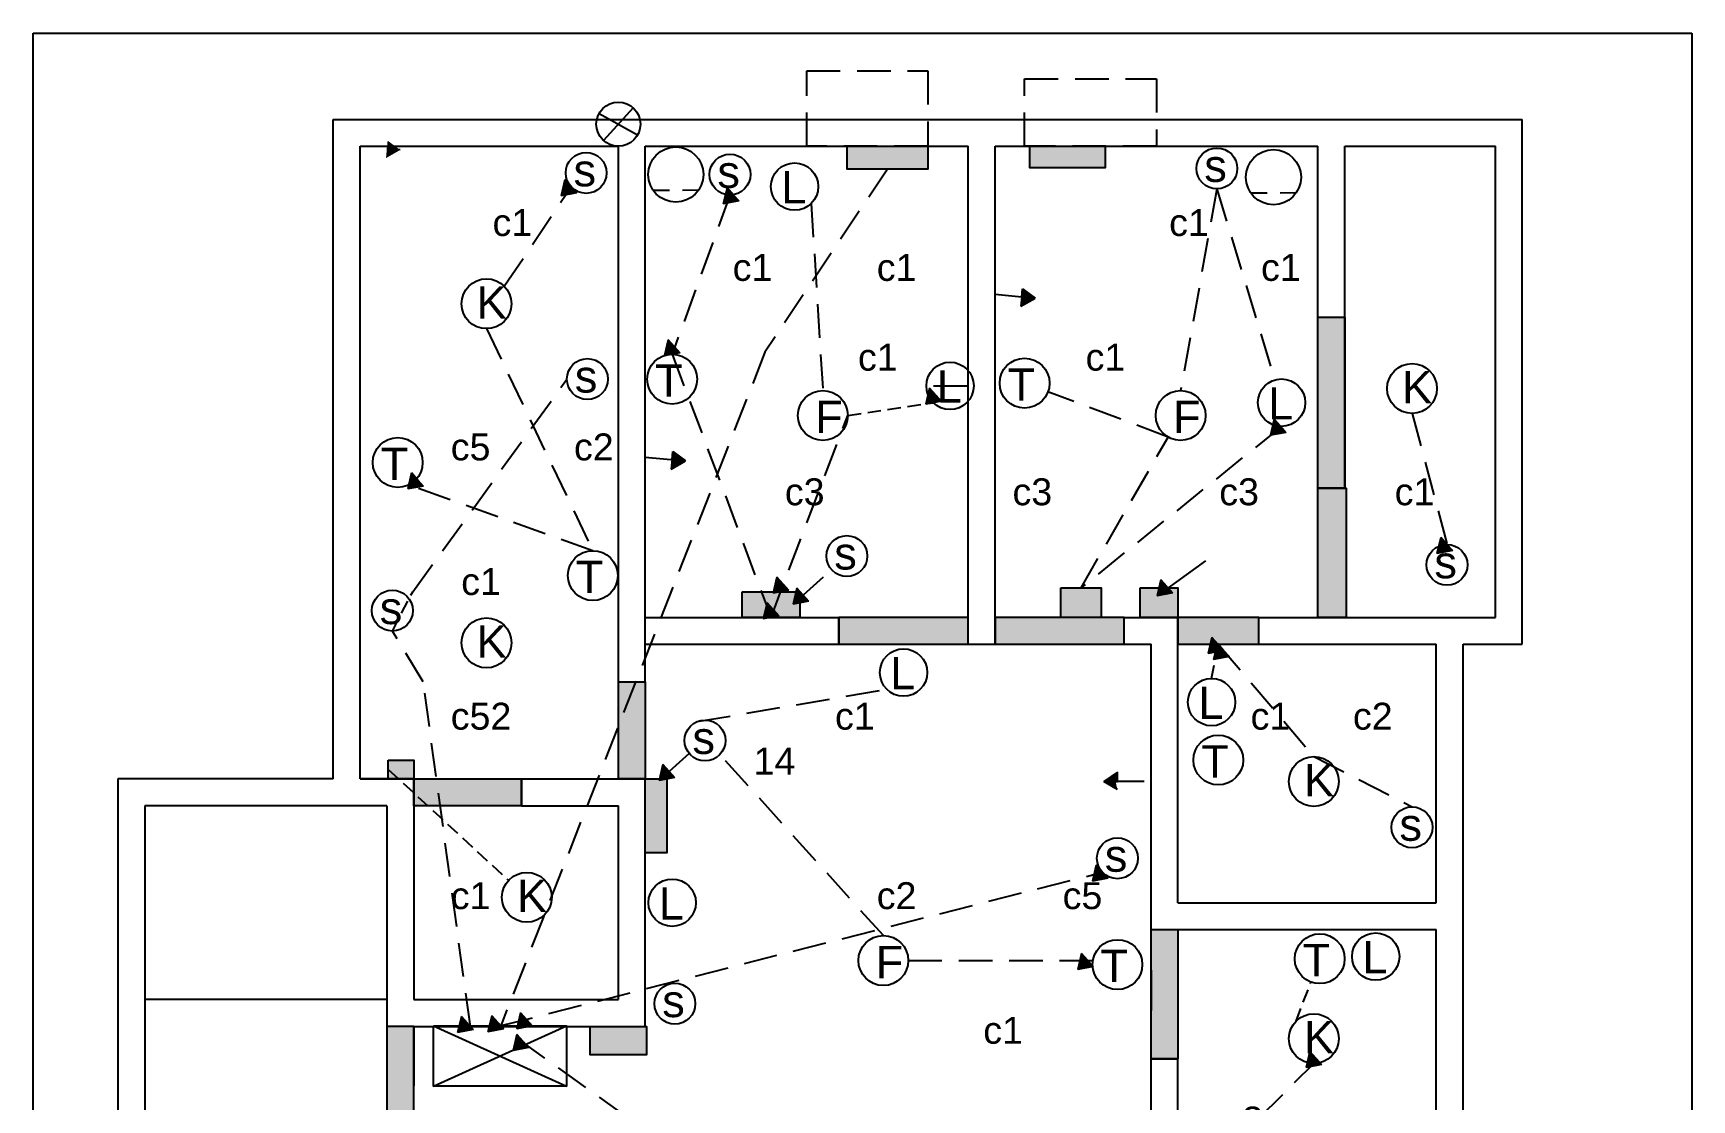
# Model space of a CAD drawing. Header units: inches. Extents: x -866 to 294, y 80 to 33361.
# Drawn here: x -322 to 294, y 557 to 954 of the extents above; entities that cross this region are included whole.
import ezdxf

# ---------------------------------------------------------------- set-up
doc = ezdxf.new("R2010")
doc.units = ezdxf.units.IN
doc.header["$LTSCALE"] = 5
doc.header["$MEASUREMENT"] = 0
doc.linetypes.add('DASHED2', pattern=[0.375, 0.25, -0.125])
doc.linetypes.add('DASHEDX2', pattern=[1.5, 1, -0.5])
doc.styles.get("Standard").update_dxf_attribs({"font": 'arial.ttf', "height": 12})

msp = doc.modelspace()

# ---------------------------------------------------------------- hatches: boundary and pattern name
at = {"linetype": 'Continuous', "true_color": 0x000000}
h = msp.add_hatch(color=18, dxfattribs=at)
h.paths.add_polyline_path([(-185.56, 910.13), (-190.54, 910.59), (-190.86, 907.1)])
h.paths.add_polyline_path([(-185.56, 910.13), (-190.27, 913.57), (-190.54, 910.59)])
at = {"linetype": 'Continuous'}
h = msp.add_hatch(color=252, dxfattribs=at)
h.paths.add_polyline_path([(68.5, 282.4), (55.5, 282.4), (55.5, 247.5), (68.5, 247.5)])
h.paths.add_polyline_path([(-24.5, 323.5), (-38.5, 323.5), (-38.5, 298.5), (-24.5, 298.5)])
h.paths.add_polyline_path([(109.5, 408.5), (78.5, 408.5), (78.5, 395.5), (109.5, 395.5)])
h.paths.add_polyline_path([(155.5, 536), (133.5, 536), (133.5, 524.5), (155.5, 524.5)])
h.paths.add_polyline_path([(93.5, 526.5), (79, 526.5), (79, 495.5), (93.5, 495.5)])
h.paths.add_polyline_path([(-37, 746), (-58.5, 746), (-58.5, 736.5), (-37, 736.5)])
h.paths.add_polyline_path([(75, 747.5), (60, 747.5), (60, 736.5), (75, 736.5)])
h.paths.add_polyline_path([(103.5, 747.5), (89.5, 747.5), (89.5, 736.5), (103.5, 736.5)])
h.paths.add_polyline_path([(76.5, 911.5), (48.5, 911.5), (48.5, 903.5), (76.5, 903.5)])
h.paths.add_polyline_path([(10.5, 911.5), (-19.5, 911.5), (-19.5, 903), (10.5, 903)])
h.paths.add_polyline_path([(-94, 584.5), (-115, 584.5), (-115, 574), (-94, 574)])
h.paths.add_polyline_path([(-131.5, 485.5), (-151, 485.5), (-151, 478.5), (-131.5, 478.5)])
h.paths.add_polyline_path([(-190.5, 509), (-199, 509), (-199, 481.5), (-190.5, 481.5)])
at = {"linetype": 'Continuous', "true_color": 0x000000}
h = msp.add_hatch(color=18, dxfattribs=at)
h.paths.add_polyline_path([(-125.74, 893.07), (-122.02, 896.41), (-124.36, 899.02)])
h.paths.add_polyline_path([(-125.74, 893.07), (-120.02, 894.17), (-122.02, 896.41)])
at = {"linetype": 'Continuous'}
h = msp.add_hatch(color=256, dxfattribs=at)
h.paths.add_polyline_path([(-124.36, 899.02), (-125.74, 893.07), (-122.02, 896.41)])
h.paths.add_polyline_path([(-125.74, 893.07), (-120.02, 894.17), (-122.02, 896.41)])
at = {"linetype": 'Continuous', "true_color": 0x000000}
h = msp.add_hatch(color=18, dxfattribs=at)
h.paths.add_polyline_path([(-65.48, 890.16), (-61.76, 893.5), (-64.09, 896.1)])
h.paths.add_polyline_path([(-65.48, 890.16), (-59.75, 891.26), (-61.76, 893.5)])
at = {"linetype": 'Continuous'}
h = msp.add_hatch(color=256, dxfattribs=at)
h.paths.add_polyline_path([(-64.09, 896.1), (-65.48, 890.16), (-61.76, 893.5)])
h.paths.add_polyline_path([(-65.48, 890.16), (-59.75, 891.26), (-61.76, 893.5)])
at = {"linetype": 'Continuous', "true_color": 0x000000}
h = msp.add_hatch(color=18, dxfattribs=at)
h.paths.add_polyline_path([(50.44, 855.13), (45.46, 855.59), (45.14, 852.1)])
h.paths.add_polyline_path([(50.44, 855.13), (45.73, 858.57), (45.46, 855.59)])
at = {"linetype": 'Continuous'}
h = msp.add_hatch(color=256, dxfattribs=at)
h.paths.add_polyline_path([(45.14, 852.1), (50.44, 855.13), (45.46, 855.59)])
h.paths.add_polyline_path([(45.46, 855.59), (50.44, 855.13), (45.73, 858.57)])
for color, points in [(56, [(165.5, 848), (155.5, 848), (155.5, 784.5), (165.5, 784.5)]), (54, [(25.5, 736.5), (-22.5, 736.5), (-22.5, 726.5), (25.5, 726.5)]), (54, [(83.5, 736.5), (35.5, 736.5), (35.5, 726.5), (83.5, 726.5)]), (252, [(-86.5, 676.5), (-94.5, 676.5), (-94.5, 649), (-86.5, 649)]), (73, [(-94, 584.5), (-115, 584.5), (-115, 574), (-94, 574)])]:
    msp.add_hatch(color=color, dxfattribs=at).paths.add_polyline_path(points)
at = {"linetype": 'Continuous', "true_color": 0x000000}
h = msp.add_hatch(color=18, dxfattribs=at)
h.paths.add_polyline_path([(-87.36, 833.71), (-83.64, 837.05), (-85.97, 839.65)])
h.paths.add_polyline_path([(-87.36, 833.71), (-81.64, 834.81), (-83.64, 837.05)])
at = {"linetype": 'Continuous'}
h = msp.add_hatch(color=256, dxfattribs=at)
h.paths.add_polyline_path([(-85.97, 839.65), (-87.36, 833.71), (-83.64, 837.05)])
h.paths.add_polyline_path([(-87.36, 833.71), (-81.64, 834.81), (-83.64, 837.05)])
at = {"linetype": 'Continuous', "true_color": 0x000000}
h = msp.add_hatch(color=18, dxfattribs=at)
h.paths.add_polyline_path([(9.75, 815.69), (13.48, 819.02), (11.14, 821.63)])
h.paths.add_polyline_path([(9.75, 815.69), (15.48, 816.79), (13.48, 819.02)])
at = {"linetype": 'Continuous'}
h = msp.add_hatch(color=256, dxfattribs=at)
h.paths.add_polyline_path([(11.14, 821.63), (9.75, 815.69), (13.48, 819.02)])
h.paths.add_polyline_path([(9.75, 815.69), (15.48, 816.79), (13.48, 819.02)])
at = {"linetype": 'Continuous', "true_color": 0x000000}
h = msp.add_hatch(color=18, dxfattribs=at)
h.paths.add_polyline_path([(137.87, 804.12), (141.6, 807.46), (139.26, 810.06)])
h.paths.add_polyline_path([(137.87, 804.12), (143.6, 805.22), (141.6, 807.46)])
at = {"linetype": 'Continuous'}
h = msp.add_hatch(color=256, dxfattribs=at)
h.paths.add_polyline_path([(139.26, 810.06), (137.87, 804.12), (141.6, 807.46)])
h.paths.add_polyline_path([(137.87, 804.12), (143.6, 805.22), (141.6, 807.46)])
at = {"linetype": 'Continuous', "true_color": 0x000000}
h = msp.add_hatch(color=18, dxfattribs=at)
h.paths.add_polyline_path([(-79.56, 794.63), (-84.54, 795.09), (-84.86, 791.6)])
h.paths.add_polyline_path([(-79.56, 794.63), (-84.27, 798.07), (-84.54, 795.09)])
at = {"linetype": 'Continuous'}
h = msp.add_hatch(color=256, dxfattribs=at)
h.paths.add_polyline_path([(-84.86, 791.6), (-79.56, 794.63), (-84.54, 795.09)])
h.paths.add_polyline_path([(-84.54, 795.09), (-79.56, 794.63), (-84.27, 798.07)])
at = {"linetype": 'Continuous', "true_color": 0x000000}
h = msp.add_hatch(color=18, dxfattribs=at)
h.paths.add_polyline_path([(-182.77, 784.19), (-179.05, 787.52), (-181.39, 790.13)])
h.paths.add_polyline_path([(-182.77, 784.19), (-177.05, 785.29), (-179.05, 787.52)])
at = {"linetype": 'Continuous'}
h = msp.add_hatch(color=256, dxfattribs=at)
h.paths.add_polyline_path([(-181.39, 790.13), (-182.77, 784.19), (-179.05, 787.52)])
h.paths.add_polyline_path([(-182.77, 784.19), (-177.05, 785.29), (-179.05, 787.52)])
h = msp.add_hatch(color=56, dxfattribs=at)
h.paths.add_polyline_path([(166, 784.5), (155.5, 784.5), (155.5, 736.5), (166, 736.5)])
h.paths.add_polyline_path([(-94.5, 712.5), (-104.5, 712.5), (-104.5, 676.5), (-94.5, 676.5)])
h.paths.add_polyline_path([(-180.5, 683.5), (-190, 683.5), (-190, 676.5), (-180.5, 676.5)])
h.paths.add_polyline_path([(133.5, 736.5), (103.5, 736.5), (103.5, 726.5), (133.5, 726.5)])
at = {"linetype": 'Continuous', "true_color": 0x000000}
h = msp.add_hatch(color=18, dxfattribs=at)
h.paths.add_polyline_path([(199.78, 760.27), (203.5, 763.6), (201.16, 766.21)])
h.paths.add_polyline_path([(199.78, 760.27), (205.5, 761.37), (203.5, 763.6)])
at = {"linetype": 'Continuous'}
h = msp.add_hatch(color=256, dxfattribs=at)
h.paths.add_polyline_path([(201.16, 766.21), (199.78, 760.27), (203.5, 763.6)])
h.paths.add_polyline_path([(199.78, 760.27), (205.5, 761.37), (203.5, 763.6)])
at = {"linetype": 'Continuous', "true_color": 0x000000}
h = msp.add_hatch(color=18, dxfattribs=at)
h.paths.add_polyline_path([(-47, 745.45), (-43.28, 748.79), (-45.61, 751.39)])
h.paths.add_polyline_path([(-47, 745.45), (-41.28, 746.55), (-43.28, 748.79)])
at = {"linetype": 'Continuous'}
h = msp.add_hatch(color=256, dxfattribs=at)
h.paths.add_polyline_path([(-45.61, 751.39), (-47, 745.45), (-43.28, 748.79)])
h.paths.add_polyline_path([(-47, 745.45), (-41.28, 746.55), (-43.28, 748.79)])
at = {"linetype": 'Continuous', "true_color": 0x000000}
h = msp.add_hatch(color=18, dxfattribs=at)
h.paths.add_polyline_path([(-39.56, 741.36), (-35.83, 744.7), (-38.17, 747.3)])
h.paths.add_polyline_path([(-39.56, 741.36), (-33.83, 742.46), (-35.83, 744.7)])
at = {"linetype": 'Continuous'}
h = msp.add_hatch(color=256, dxfattribs=at)
h.paths.add_polyline_path([(-38.17, 747.3), (-39.56, 741.36), (-35.83, 744.7)])
h.paths.add_polyline_path([(-39.56, 741.36), (-33.83, 742.46), (-35.83, 744.7)])
at = {"linetype": 'Continuous', "true_color": 0x000000}
h = msp.add_hatch(color=18, dxfattribs=at)
h.paths.add_polyline_path([(95.81, 744.53), (99.53, 747.86), (97.19, 750.47)])
h.paths.add_polyline_path([(95.81, 744.53), (101.53, 745.63), (99.53, 747.86)])
at = {"linetype": 'Continuous'}
h = msp.add_hatch(color=256, dxfattribs=at)
h.paths.add_polyline_path([(97.19, 750.47), (95.81, 744.53), (99.53, 747.86)])
h.paths.add_polyline_path([(95.81, 744.53), (101.53, 745.63), (99.53, 747.86)])
at = {"linetype": 'Continuous', "true_color": 0x000000}
h = msp.add_hatch(color=18, dxfattribs=at)
h.paths.add_polyline_path([(-50.61, 735.95), (-46.89, 739.29), (-49.22, 741.89)])
h.paths.add_polyline_path([(-50.61, 735.95), (-44.89, 737.05), (-46.89, 739.29)])
at = {"linetype": 'Continuous'}
h = msp.add_hatch(color=256, dxfattribs=at)
h.paths.add_polyline_path([(-49.22, 741.89), (-50.61, 735.95), (-46.89, 739.29)])
h.paths.add_polyline_path([(-50.61, 735.95), (-44.89, 737.05), (-46.89, 739.29)])
at = {"linetype": 'Continuous', "true_color": 0x000000}
h = msp.add_hatch(color=18, dxfattribs=at)
h.paths.add_polyline_path([(114.76, 723.1), (118.49, 726.44), (116.15, 729.04)])
h.paths.add_polyline_path([(114.76, 723.1), (120.49, 724.2), (118.49, 726.44)])
at = {"linetype": 'Continuous'}
h = msp.add_hatch(color=256, dxfattribs=at)
h.paths.add_polyline_path([(116.15, 729.04), (114.76, 723.1), (118.49, 726.44)])
h.paths.add_polyline_path([(114.76, 723.1), (120.49, 724.2), (118.49, 726.44)])
at = {"linetype": 'Continuous', "true_color": 0x000000}
h = msp.add_hatch(color=18, dxfattribs=at)
h.paths.add_polyline_path([(116.76, 720.87), (120.49, 724.2), (118.15, 726.81)])
h.paths.add_polyline_path([(116.76, 720.87), (122.49, 721.97), (120.49, 724.2)])
at = {"linetype": 'Continuous'}
h = msp.add_hatch(color=256, dxfattribs=at)
h.paths.add_polyline_path([(118.15, 726.81), (116.76, 720.87), (120.49, 724.2)])
h.paths.add_polyline_path([(116.76, 720.87), (122.49, 721.97), (120.49, 724.2)])
at = {"linetype": 'Continuous', "true_color": 0x000000}
h = msp.add_hatch(color=18, dxfattribs=at)
h.paths.add_polyline_path([(-89.36, 675.95), (-85.64, 679.29), (-87.97, 681.89)])
h.paths.add_polyline_path([(-89.36, 675.95), (-83.64, 677.05), (-85.64, 679.29)])
at = {"linetype": 'Continuous'}
h = msp.add_hatch(color=256, dxfattribs=at)
h.paths.add_polyline_path([(-87.97, 681.89), (-89.36, 675.95), (-85.64, 679.29)])
h.paths.add_polyline_path([(-89.36, 675.95), (-83.64, 677.05), (-85.64, 679.29)])
at = {"linetype": 'Continuous', "true_color": 0x000000}
h = msp.add_hatch(color=18, dxfattribs=at)
h.paths.add_polyline_path([(76, 675.5), (81, 675.5), (81, 679)])
h.paths.add_polyline_path([(76, 675.5), (81, 672.5), (80.33, 675.5)])
at = {"linetype": 'Continuous'}
h = msp.add_hatch(color=256, dxfattribs=at)
h.paths.add_polyline_path([(81, 679), (76, 675.5), (81, 675.5)])
h.paths.add_polyline_path([(80.33, 675.5), (76, 675.5), (81, 672.5)])
h = msp.add_hatch(color=54, dxfattribs=at)
h.paths.add_polyline_path([(-140.5, 676.5), (-180.5, 676.5), (-180.5, 666.5), (-140.5, 666.5)])
h.paths.add_polyline_path([(103.5, 620.5), (93.5, 620.5), (93.5, 572.5), (103.5, 572.5)])
at = {"linetype": 'Continuous', "true_color": 0x000000}
h = msp.add_hatch(color=18, dxfattribs=at)
h.paths.add_polyline_path([(71.72, 638.47), (75.45, 641.8), (73.11, 644.41)])
h.paths.add_polyline_path([(71.72, 638.47), (77.45, 639.57), (75.45, 641.8)])
at = {"linetype": 'Continuous'}
h = msp.add_hatch(color=256, dxfattribs=at)
h.paths.add_polyline_path([(73.11, 644.41), (71.72, 638.47), (75.45, 641.8)])
h.paths.add_polyline_path([(71.72, 638.47), (77.45, 639.57), (75.45, 641.8)])
h = msp.add_hatch(color=3, dxfattribs=at)
h.paths.add_polyline_path([(71.72, 638.47), (75.45, 641.8), (73.11, 644.41)])
h.paths.add_polyline_path([(71.72, 638.47), (77.45, 639.57), (75.45, 641.8)])
h = msp.add_hatch(color=3, dxfattribs=at)
h.paths.add_polyline_path([(73.11, 644.41), (71.72, 638.47), (75.45, 641.8)])
h.paths.add_polyline_path([(75.45, 641.8), (71.72, 638.47), (77.45, 639.57)])
at = {"linetype": 'Continuous', "true_color": 0x000000}
h = msp.add_hatch(color=18, dxfattribs=at)
h.paths.add_polyline_path([(66.28, 605.66), (70, 609), (67.66, 611.61)])
h.paths.add_polyline_path([(66.28, 605.66), (72, 606.77), (70, 609)])
at = {"linetype": 'Continuous'}
h = msp.add_hatch(color=256, dxfattribs=at)
h.paths.add_polyline_path([(67.66, 611.61), (66.28, 605.66), (70, 609)])
h.paths.add_polyline_path([(66.28, 605.66), (72, 606.77), (70, 609)])
h = msp.add_hatch(color=3, dxfattribs=at)
h.paths.add_polyline_path([(-164.23, 582.28), (-160.5, 585.62), (-162.84, 588.22)])
h.paths.add_polyline_path([(-164.23, 582.28), (-158.5, 583.38), (-160.5, 585.62)])
h = msp.add_hatch(color=3, dxfattribs=at)
h.paths.add_polyline_path([(-162.84, 588.22), (-164.23, 582.28), (-160.5, 585.62)])
h.paths.add_polyline_path([(-160.5, 585.62), (-164.23, 582.28), (-158.5, 583.38)])
h = msp.add_hatch(color=3, dxfattribs=at)
h.paths.add_polyline_path([(-152.95, 582.55), (-149.22, 585.89), (-151.56, 588.5)])
h.paths.add_polyline_path([(-152.95, 582.55), (-147.22, 583.65), (-149.22, 585.89)])
h = msp.add_hatch(color=3, dxfattribs=at)
h.paths.add_polyline_path([(-151.56, 588.5), (-152.95, 582.55), (-149.22, 585.89)])
h.paths.add_polyline_path([(-149.22, 585.89), (-152.95, 582.55), (-147.22, 583.65)])
h = msp.add_hatch(color=3, dxfattribs=at)
h.paths.add_polyline_path([(-142.23, 583.67), (-138.5, 587.01), (-140.84, 589.61)])
h.paths.add_polyline_path([(-142.23, 583.67), (-136.5, 584.77), (-138.5, 587.01)])
h = msp.add_hatch(color=3, dxfattribs=at)
h.paths.add_polyline_path([(-140.84, 589.61), (-142.23, 583.67), (-138.5, 587.01)])
h.paths.add_polyline_path([(-138.5, 587.01), (-142.23, 583.67), (-136.5, 584.77)])
h = msp.add_hatch(color=44, dxfattribs=at)
h.paths.add_polyline_path([(-180.5, 562.5), (-190.5, 562.5), (-190.5, 478.5), (-180.5, 478.5)])
h.paths.add_polyline_path([(-180.5, 584.5), (-190.5, 584.5), (-190.5, 562.5), (-180.5, 562.5)])
h = msp.add_hatch(color=42, dxfattribs=at)
h.paths.add_polyline_path([(-180.5, 562.5), (-190.5, 562.5), (-190.5, 478.5), (-180.5, 478.5)])
h.paths.add_polyline_path([(-180.5, 584.5), (-190.5, 584.5), (-190.5, 562.5), (-180.5, 562.5)])
h = msp.add_hatch(color=3, dxfattribs=at)
h.paths.add_polyline_path([(-143.64, 575.63), (-139.91, 578.97), (-142.25, 581.58)])
h.paths.add_polyline_path([(-143.64, 575.63), (-137.91, 576.73), (-139.91, 578.97)])
h = msp.add_hatch(color=3, dxfattribs=at)
h.paths.add_polyline_path([(-142.25, 581.58), (-143.64, 575.63), (-139.91, 578.97)])
h.paths.add_polyline_path([(-139.91, 578.97), (-143.64, 575.63), (-137.91, 576.73)])
at = {"linetype": 'Continuous', "true_color": 0x000000}
h = msp.add_hatch(color=18, dxfattribs=at)
h.paths.add_polyline_path([(151.16, 569.29), (154.89, 572.63), (152.55, 575.24)])
h.paths.add_polyline_path([(151.16, 569.29), (156.89, 570.4), (154.89, 572.63)])
at = {"linetype": 'Continuous'}
h = msp.add_hatch(color=256, dxfattribs=at)
h.paths.add_polyline_path([(152.55, 575.24), (151.16, 569.29), (154.89, 572.63)])
h.paths.add_polyline_path([(151.16, 569.29), (156.89, 570.4), (154.89, 572.63)])

# ---------------------------------------------------------------- linework, layer by layer
for p, q in [((-322, 953.5), (294.5, 953.5)), ((-322, 128.5), (-322, 953.5)), ((294.5, 953.5), (294.5, 127)), ((-98.94, 925.73), (-110.06, 913.67)), ((-210.5, 921.5), (231.5, 921.5)), ((-210.5, 676.5), (-210.5, 921.5)), ((-111.67, 923.68), (-97.33, 915.72)), ((231.5, 726.5), (231.5, 921.5)), ((-200.5, 911.5), (-104.5, 911.5)), ((-200.5, 676.5), (-200.5, 911.5)), ((-185.56, 910.13), (-190.54, 910.59)), ((-190.54, 910.59), (-190.54, 910.59)), ((-104.5, 712.5), (-104.5, 911.5)), ((-94.5, 911.5), (25.5, 911.5)), ((-94.5, 712.5), (-94.5, 911.5)), ((25.5, 726.5), (25.5, 911.5)), ((35.5, 726.5), (35.5, 911.5)), ((35.5, 911.5), (155.5, 911.5)), ((155.5, 784.5), (155.5, 911.5)), ((165.5, 784.5), (165.5, 911.5)), ((165.5, 911.5), (221.5, 911.5)), ((221.5, 736.5), (221.5, 911.5)), ((-124.36, 899.02), (-125.74, 893.07)), ((-125.74, 893.07), (-122.02, 896.41)), ((-125.74, 893.07), (-122.02, 896.41)), ((-120.02, 894.17), (-125.74, 893.07)), ((-122.02, 896.41), (-124.36, 899.02)), ((-122.02, 896.41), (-122.02, 896.41)), ((-122.02, 896.41), (-120.02, 894.17)), ((-91.57, 895.16), (-85.51, 895.2)), ((-80.61, 895.24), (-74.63, 895.29)), ((-64.09, 896.1), (-65.48, 890.16)), ((-61.76, 893.5), (-64.09, 896.1)), ((130.57, 894.16), (136.63, 894.2)), ((141.53, 894.24), (147.51, 894.29)), ((-65.48, 890.16), (-61.76, 893.5)), ((-65.48, 890.16), (-61.76, 893.5)), ((-59.75, 891.26), (-65.48, 890.16)), ((-61.76, 893.5), (-61.76, 893.5)), ((-61.76, 893.5), (-59.75, 891.26)), ((45.46, 855.59), (45.73, 858.57)), ((45.73, 858.57), (50.44, 855.13)), ((35.5, 856.5), (50.44, 855.13)), ((45.46, 855.59), (45.14, 852.1)), ((45.14, 852.1), (50.44, 855.13)), ((50.44, 855.13), (45.46, 855.59)), ((50.44, 855.13), (45.46, 855.59)), ((45.46, 855.59), (45.46, 855.59)), ((-85.97, 839.65), (-87.36, 833.71)), ((-83.64, 837.05), (-85.97, 839.65)), ((-87.36, 833.71), (-83.64, 837.05)), ((-87.36, 833.71), (-83.64, 837.05)), ((-81.64, 834.81), (-87.36, 833.71)), ((-83.64, 837.05), (-83.64, 837.05)), ((-83.64, 837.05), (-81.64, 834.81)), ((11.14, 821.63), (9.75, 815.69)), ((13.48, 819.02), (11.14, 821.63)), ((12.6, 822.5), (25, 822.5)), ((9.75, 815.69), (13.48, 819.02)), ((9.75, 815.69), (13.48, 819.02)), ((15.48, 816.79), (9.75, 815.69)), ((13.48, 819.02), (13.48, 819.02)), ((13.48, 819.02), (15.48, 816.79)), ((139.26, 810.06), (137.87, 804.12)), ((141.6, 807.46), (139.26, 810.06)), ((137.87, 804.12), (141.6, 807.46)), ((137.87, 804.12), (141.6, 807.46)), ((143.6, 805.22), (137.87, 804.12)), ((141.6, 807.46), (141.6, 807.46)), ((141.6, 807.46), (143.6, 805.22)), ((-94.5, 796), (-79.56, 794.63)), ((-84.54, 795.09), (-84.27, 798.07)), ((-84.27, 798.07), (-79.56, 794.63)), ((-181.39, 790.13), (-182.77, 784.19)), ((-179.05, 787.52), (-181.39, 790.13)), ((-84.54, 795.09), (-84.86, 791.6)), ((-84.86, 791.6), (-79.56, 794.63)), ((-79.56, 794.63), (-84.54, 795.09)), ((-79.56, 794.63), (-84.54, 795.09)), ((-84.54, 795.09), (-84.54, 795.09)), ((-182.77, 784.19), (-179.05, 787.52)), ((-182.77, 784.19), (-179.05, 787.52)), ((-177.05, 785.29), (-182.77, 784.19)), ((-179.05, 787.52), (-179.05, 787.52)), ((-179.05, 787.52), (-177.05, 785.29)), ((155.5, 784.5), (165.5, 784.5)), ((201.16, 766.21), (199.78, 760.27)), ((203.5, 763.6), (201.16, 766.21)), ((199.78, 760.27), (203.5, 763.6)), ((199.78, 760.27), (203.5, 763.6)), ((205.5, 761.37), (199.78, 760.27)), ((203.5, 763.6), (203.5, 763.6)), ((203.5, 763.6), (205.5, 761.37)), ((113.74, 757.54), (95.81, 744.53)), ((-45.61, 751.39), (-47, 745.45)), ((-47, 745.45), (-43.28, 748.79)), ((-47, 745.45), (-43.28, 748.79)), ((-41.28, 746.55), (-47, 745.45)), ((-43.28, 748.79), (-45.61, 751.39)), ((-43.28, 748.79), (-43.28, 748.79)), ((-43.28, 748.79), (-41.28, 746.55)), ((-28.38, 751.37), (-39.56, 741.36)), ((-38.17, 747.3), (-39.56, 741.36)), ((-35.83, 744.7), (-38.17, 747.3)), ((97.19, 750.47), (95.81, 744.53)), ((95.81, 744.53), (99.53, 747.86)), ((95.81, 744.53), (99.53, 747.86)), ((99.53, 747.86), (97.19, 750.47)), ((99.53, 747.86), (99.53, 747.86)), ((99.53, 747.86), (101.53, 745.63)), ((-49.22, 741.89), (-50.61, 735.95)), ((-46.89, 739.29), (-49.22, 741.89)), ((-39.56, 741.36), (-35.83, 744.7)), ((-39.56, 741.36), (-35.83, 744.7)), ((-33.83, 742.46), (-39.56, 741.36)), ((-35.83, 744.7), (-35.83, 744.7)), ((-35.83, 744.7), (-33.83, 742.46)), ((101.53, 745.63), (95.81, 744.53)), ((-94.5, 736.5), (-22.5, 736.5)), ((-50.61, 735.95), (-46.89, 739.29)), ((-50.61, 735.95), (-46.89, 739.29)), ((-44.89, 737.05), (-50.61, 735.95)), ((-46.89, 739.29), (-46.89, 739.29)), ((-46.89, 739.29), (-44.89, 737.05)), ((-22.5, 726.5), (-22.5, 736.5)), ((83.5, 736.5), (103.5, 736.5)), ((103.5, 630.5), (103.5, 736.5)), ((133.5, 726.5), (133.5, 736.5)), ((133.5, 736.5), (155.5, 736.5)), ((144.5, 736.5), (209.5, 736.5)), ((209.5, 736.5), (221.5, 736.5)), ((116.15, 729.04), (114.76, 723.1)), ((118.49, 726.44), (116.15, 729.04)), ((-94.5, 726.5), (-22.5, 726.5)), ((25.5, 726.5), (35.5, 726.5)), ((83.5, 726.5), (93.5, 726.5)), ((93.5, 620.5), (93.5, 726.5)), ((114.76, 723.1), (118.49, 726.44)), ((114.76, 723.1), (118.49, 726.44)), ((120.49, 724.2), (114.76, 723.1)), ((118.15, 726.81), (116.76, 720.87)), ((116.76, 720.87), (120.49, 724.2)), ((116.76, 720.87), (120.49, 724.2)), ((122.49, 721.97), (116.76, 720.87)), ((120.49, 724.2), (118.15, 726.81)), ((118.49, 726.44), (118.49, 726.44)), ((118.49, 726.44), (120.49, 724.2)), ((120.49, 724.2), (120.49, 724.2)), ((120.49, 724.2), (122.49, 721.97)), ((133.5, 726.5), (199.5, 726.5)), ((199.5, 630.5), (199.5, 726.5)), ((209.5, 726.5), (231.5, 726.5)), ((209.5, 441.5), (209.5, 726.5)), ((-104.5, 712.5), (-94.5, 712.5)), ((-78.19, 685.96), (-89.36, 675.95)), ((-87.97, 681.89), (-89.36, 675.95)), ((-89.36, 675.95), (-85.64, 679.29)), ((-89.36, 675.95), (-85.64, 679.29)), ((-85.64, 679.29), (-87.97, 681.89)), ((-85.64, 679.29), (-85.64, 679.29)), ((-85.64, 679.29), (-83.64, 677.05)), ((81, 679), (76, 675.5)), ((81, 675.5), (81, 679)), ((-290.5, 676.5), (-290.5, 158.5)), ((-210.5, 676.5), (-290.5, 676.5)), ((-190.5, 676.5), (-200.5, 676.5)), ((-200.5, 676.5), (-180.5, 676.5)), ((-180.5, 676.5), (-180.5, 594.5)), ((-140.5, 666.5), (-140.5, 676.5)), ((-140.5, 676.5), (-94.5, 676.5)), ((-94.5, 584.5), (-94.5, 676.5)), ((-83.64, 677.05), (-89.36, 675.95)), ((91, 675.5), (76, 675.5)), ((76, 675.5), (81, 675.5)), ((76, 675.5), (81, 675.5)), ((81, 672.5), (76, 675.5)), ((81, 675.5), (81, 675.5)), ((-280.5, 666.5), (-280.5, 168.5)), ((-190.5, 666.5), (-280.5, 666.5)), ((-190.5, 666.5), (-280.5, 666.5)), ((-190.5, 666.5), (-190.5, 562.5)), ((-190.5, 666.5), (-190.5, 562.5)), ((-140.5, 666.5), (-104.5, 666.5)), ((-104.5, 594.5), (-104.5, 666.5)), ((73.11, 644.41), (71.72, 638.47)), ((71.72, 638.47), (75.45, 641.8)), ((71.72, 638.47), (75.45, 641.8)), ((75.45, 641.8), (73.11, 644.41)), ((75.45, 641.8), (75.45, 641.8)), ((75.45, 641.8), (77.45, 639.57)), ((77.45, 639.57), (71.72, 638.47)), ((103.5, 630.5), (199.5, 630.5)), ((93.46, 620.57), (93.54, 590.43)), ((93.5, 620.5), (199.5, 620.5)), ((199.5, 524.5), (199.5, 620.5)), ((67.66, 611.61), (66.28, 605.66)), ((70, 609), (67.66, 611.61)), ((66.28, 605.66), (70, 609)), ((66.28, 605.66), (70, 609)), ((72, 606.77), (66.28, 605.66)), ((70, 609), (70, 609)), ((70, 609), (72, 606.77)), ((-190.5, 594.5), (-280.5, 594.5)), ((-180.5, 594.5), (-104.5, 594.5)), ((-180.5, 584.5), (-94.5, 584.5)), ((-180.5, 584.5), (-180.5, 562.5)), ((-173.18, 584.7), (-123.83, 562.3)), ((-173.18, 562.3), (-123.83, 584.7)), ((152.55, 575.24), (151.16, 569.29)), ((154.89, 572.63), (152.55, 575.24)), ((93.5, 418.5), (93.5, 572.5)), ((93.5, 572.5), (103.5, 572.5)), ((103.5, 486.5), (103.5, 572.5)), ((151.16, 569.29), (154.89, 572.63)), ((151.16, 569.29), (154.89, 572.63)), ((156.89, 570.4), (151.16, 569.29)), ((154.89, 572.63), (154.89, 572.63)), ((154.89, 572.63), (156.89, 570.4))]:
    msp.add_line(p, q, dxfattribs=at)
at = {"linetype": 'ByBlock'}
msp.add_line((-195, 911.5), (-180, 911.5), dxfattribs=at)
at = {"linetype": 'DASHED2', "ltscale": 10}
for p, q in [((-4.5, 903), (-50, 835)), ((-146.9, 859.5), (-122.02, 896.41)), ((117.97, 895.64), (104.5, 820.76)), ((117.97, 895.64), (139.45, 824.68)), ((-63, 893.39), (-84.5, 834.26)), ((-32.81, 890.24), (-28.5, 820.76)), ((-153.5, 843.74), (-114, 761.26)), ((-84.5, 834.26), (-47.75, 736.5)), ((99.86, 803.48), (55.17, 820.25)), ((-47.75, 736.5), (-19.24, 811.5)), ((190.5, 812.24), (203.5, 763.6)), ((142, 807.45), (67.5, 747.5)), ((67.5, 747.5), (99.86, 803.48)), ((-114, 761.26), (-179.91, 784.74)), ((118.5, 726.5), (154.03, 684.76)), ((-75.25, 697.75), (-4.69, 709.74)), ((-6, 618.26), (-66.73, 685.55)), ((154.03, 684.76), (190.5, 666.1)), ((3.26, 609), (71.86, 609)), ((93.5, 511), (154.03, 570.74))]:
    msp.add_line(p, q, dxfattribs=at)
at = {"color": 3, "linetype": 'DASHED2', "ltscale": 10}
for p, q in [((-50, 835), (-148.22, 584.77)), ((-180.9, 746), (-123.6, 825)), ((-177, 712.5), (-188.5, 731.4)), ((-159.5, 584.5), (-177, 712.5)), ((-148.5, 584.7), (75.45, 641.8)), ((-25, 496.5), (-148.5, 584.7))]:
    msp.add_line(p, q, dxfattribs=at)
at = {"linetype": 'DASHEDX2'}
for p, q in [((-19.24, 811.5), (12.61, 816.24)), ((-188.5, 731.4), (-180.9, 746)), ((83.5, 726.5), (83.5, 736.5)), ((116, 713.8), (118.5, 726.5)), ((-190, 680), (-145.31, 638.78)), ((147.43, 586.5), (152.92, 601.03))]:
    msp.add_line(p, q, dxfattribs=at)
at = {"color": 3, "linetype": 'Continuous'}
for p, q in [((73.11, 644.41), (71.72, 638.47)), ((71.72, 638.47), (75.45, 641.8)), ((71.72, 638.47), (75.45, 641.8)), ((75.45, 641.8), (73.11, 644.41)), ((75.45, 641.8), (75.45, 641.8)), ((75.45, 641.8), (77.45, 639.57)), ((77.45, 639.57), (71.72, 638.47)), ((-162.84, 588.22), (-164.23, 582.28)), ((-160.5, 585.62), (-162.84, 588.22)), ((-151.56, 588.5), (-152.95, 582.55)), ((-152.95, 582.55), (-149.22, 585.89)), ((-152.95, 582.55), (-149.22, 585.89)), ((-149.22, 585.89), (-151.56, 588.5)), ((-149.22, 585.89), (-149.22, 585.89)), ((-149.22, 585.89), (-147.22, 583.65)), ((-140.84, 589.61), (-142.23, 583.67)), ((-142.23, 583.67), (-138.5, 587.01)), ((-142.23, 583.67), (-138.5, 587.01)), ((-138.5, 587.01), (-140.84, 589.61)), ((-138.5, 587.01), (-138.5, 587.01)), ((-138.5, 587.01), (-136.5, 584.77)), ((-164.23, 582.28), (-160.5, 585.62)), ((-164.23, 582.28), (-160.5, 585.62)), ((-158.5, 583.38), (-164.23, 582.28)), ((-160.5, 585.62), (-160.5, 585.62)), ((-160.5, 585.62), (-158.5, 583.38)), ((-147.22, 583.65), (-152.95, 582.55)), ((-142.25, 581.58), (-143.64, 575.63)), ((-139.91, 578.97), (-142.25, 581.58)), ((-136.5, 584.77), (-142.23, 583.67)), ((-143.64, 575.63), (-139.91, 578.97)), ((-143.64, 575.63), (-139.91, 578.97)), ((-137.91, 576.73), (-143.64, 575.63)), ((-139.91, 578.97), (-139.91, 578.97)), ((-139.91, 578.97), (-137.91, 576.73))]:
    msp.add_line(p, q, dxfattribs=at)
at = {"linetype": 'DASHED2', "ltscale": 10}
for points in [[(-34.5, 939.5), (10.5, 939.5), (10.5, 911.5), (-34.5, 911.5)], [(46.5, 936.5), (95.5, 936.5), (95.5, 911.5), (46.5, 911.5)]]:
    msp.add_lwpolyline(points, close=True, dxfattribs=at)
at = {"linetype": 'Continuous'}
for points in [[(-19.5, 911.5), (10.5, 911.5), (10.5, 903), (-19.5, 903)], [(48.5, 911.5), (76.5, 911.5), (76.5, 903.5), (48.5, 903.5)], [(155.5, 848), (165.5, 848), (165.5, 784.5), (155.5, 784.5)], [(155.5, 784.5), (166, 784.5), (166, 736.5), (155.5, 736.5)], [(-58.5, 746), (-37, 746), (-37, 736.5), (-58.5, 736.5)], [(60, 747.5), (75, 747.5), (75, 736.5), (60, 736.5)], [(89.5, 747.5), (103.5, 747.5), (103.5, 736.5), (89.5, 736.5)], [(-22.5, 726.5), (25.5, 726.5), (25.5, 736.5), (-22.5, 736.5)], [(35.5, 726.5), (83.5, 726.5), (83.5, 736.5), (35.5, 736.5)], [(103.5, 726.5), (133.5, 726.5), (133.5, 736.5), (103.5, 736.5)], [(-104.5, 712.5), (-94.5, 712.5), (-94.5, 676.5), (-104.5, 676.5)], [(-190, 683.5), (-180.5, 683.5), (-180.5, 676.5), (-190, 676.5)], [(-180.5, 676.5), (-140.5, 676.5), (-140.5, 666.5), (-180.5, 666.5)], [(-94.5, 676.5), (-86.5, 676.5), (-86.5, 649), (-94.5, 649)], [(93.5, 620.5), (103.5, 620.5), (103.5, 572.5), (93.5, 572.5)], [(-180.5, 584.5), (-190.5, 584.5), (-190.5, 478.5), (-180.5, 478.5)], [(-173.18, 584.7), (-123.83, 584.7), (-123.83, 562.3), (-173.18, 562.3)], [(-115, 584.5), (-94, 584.5), (-94, 574), (-115, 574)]]:
    msp.add_lwpolyline(points, close=True, dxfattribs=at)
for centre, radius in [((-104.5, 919.7), 8.2), ((-116.47, 901.61), 7.6), ((-83.14, 901), 10.25), ((-63, 901), 7.6), ((117.97, 903.25), 7.6), ((139, 900), 10.25), ((-39, 896.5), 8.8), ((-153.5, 853), 9.26), ((-116, 825), 7.6), ((-84.5, 825), 9.26), ((46.5, 823.5), 9.26), ((18.8, 822.5), 8.8), ((190.5, 821.5), 9.26), ((-28.5, 811.5), 9.26), ((104.5, 811.5), 9.26), ((142, 816.25), 8.8), ((-186.5, 794), 9.26), ((-19.56, 759.27), 7.6), ((-114, 752), 9.26), ((203.5, 756), 7.6), ((-188.5, 739), 7.6), ((-153.5, 727), 9.26), ((1.5, 716), 8.8), ((116, 705), 8.8), ((-72.28, 690.75), 7.6), ((118.5, 683.5), 9.26), ((154.03, 675.5), 9.26), ((190.5, 658.5), 7.6), ((81, 647), 7.6), ((-138.5, 632.5), 9.26), ((-84.5, 630.5), 8.8), ((-6, 609), 9.26), ((81, 607.5), 9.26), ((156.19, 609.69), 9.26), ((177, 610.5), 8.8), ((-83.5, 593), 7.6), ((154.03, 580), 9.26)]:
    msp.add_circle(centre, radius, dxfattribs=at)

# ---------------------------------------------------------------- texts
at = {"linetype": 'DASHEDX2', "char_height": 12, "attachment_point": 1}
for s, insert, width in [('  s', (103.97, 910.25), 35.5), ('  s', (-130.47, 908.61), 35.5), ('  s', (-77, 908), 35.5), ('  L', (-53.26, 902.25), 27.5), ('  K', (-166.5, 859.5), 29.5), ('  s', (-130, 832), 35.5), (' T', (-95.5, 830.5), 32), ('  L', (4.54, 828.25), 27.5), (' T', (35.5, 829), 32), ('  K', (177.5, 828), 29.5), ('  L', (127.74, 822), 27.5), (' F', (-35.99, 816.95), 14.9793), (' F', (97.01, 816.95), 14.9793), (' T', (-197.5, 799.5), 32), ('  s', (-33.56, 766.27), 35.5), ('  s', (189.5, 763), 35.5), (' T', (-125, 757.5), 32), ('  s', (-202.5, 746), 35.5), ('  K', (-166.5, 733.5), 29.5), ('  L', (-12.76, 721.75), 27.5), ('  L', (101.74, 710.75), 27.5), ('  s', (-86.28, 697.75), 35.5), (' T', (107.5, 689), 32), ('  K', (141.03, 682), 29.5), ('  s', (176.5, 665.5), 35.5), ('  s', (67, 654), 35.5), ('  K', (-151.5, 639), 29.5), ('  L', (-98.76, 636.25), 27.5), (' F', (-13.49, 614.45), 14.9793), (' T', (70, 613), 32), (' T', (145.19, 615.19), 32), ('  L', (162.74, 616.25), 27.5), ('  s', (-97.5, 600), 35.5), ('  K', (141.03, 586.5), 29.5)]:
    msp.add_mtext(s, dxfattribs=dict(at, insert=insert, width=width))
at = {"linetype": 'ByBlock', "insert": (-225, 921.5), "char_height": 10, "width": 469, "attachment_point": 1}
msp.add_mtext('   \\P\\P                   c1                                                             c1\\P                                          c1          c1                                 c1\\P\\P                                                      c1                  c1\\P \\P               c5        c2                        \\P                                               c3                  c3                c3             c1\\P\\P                c1    \\P\\P    \\P               {\\C3;c52                               }c1{\\C3;  }                                  c1      c2\\P                                            {\\C1;14 }                     \\P\\P\\P               c1                                     c2              c5              \\P\\P                         \\P                                                                  c1\\P  \\P                                                                                         c3\\P                                            {\\C3; c26}                      c1     {\\C1; 7} \\P                    c1\\P            ', dxfattribs=at)

doc.saveas('drawing.dxf')
